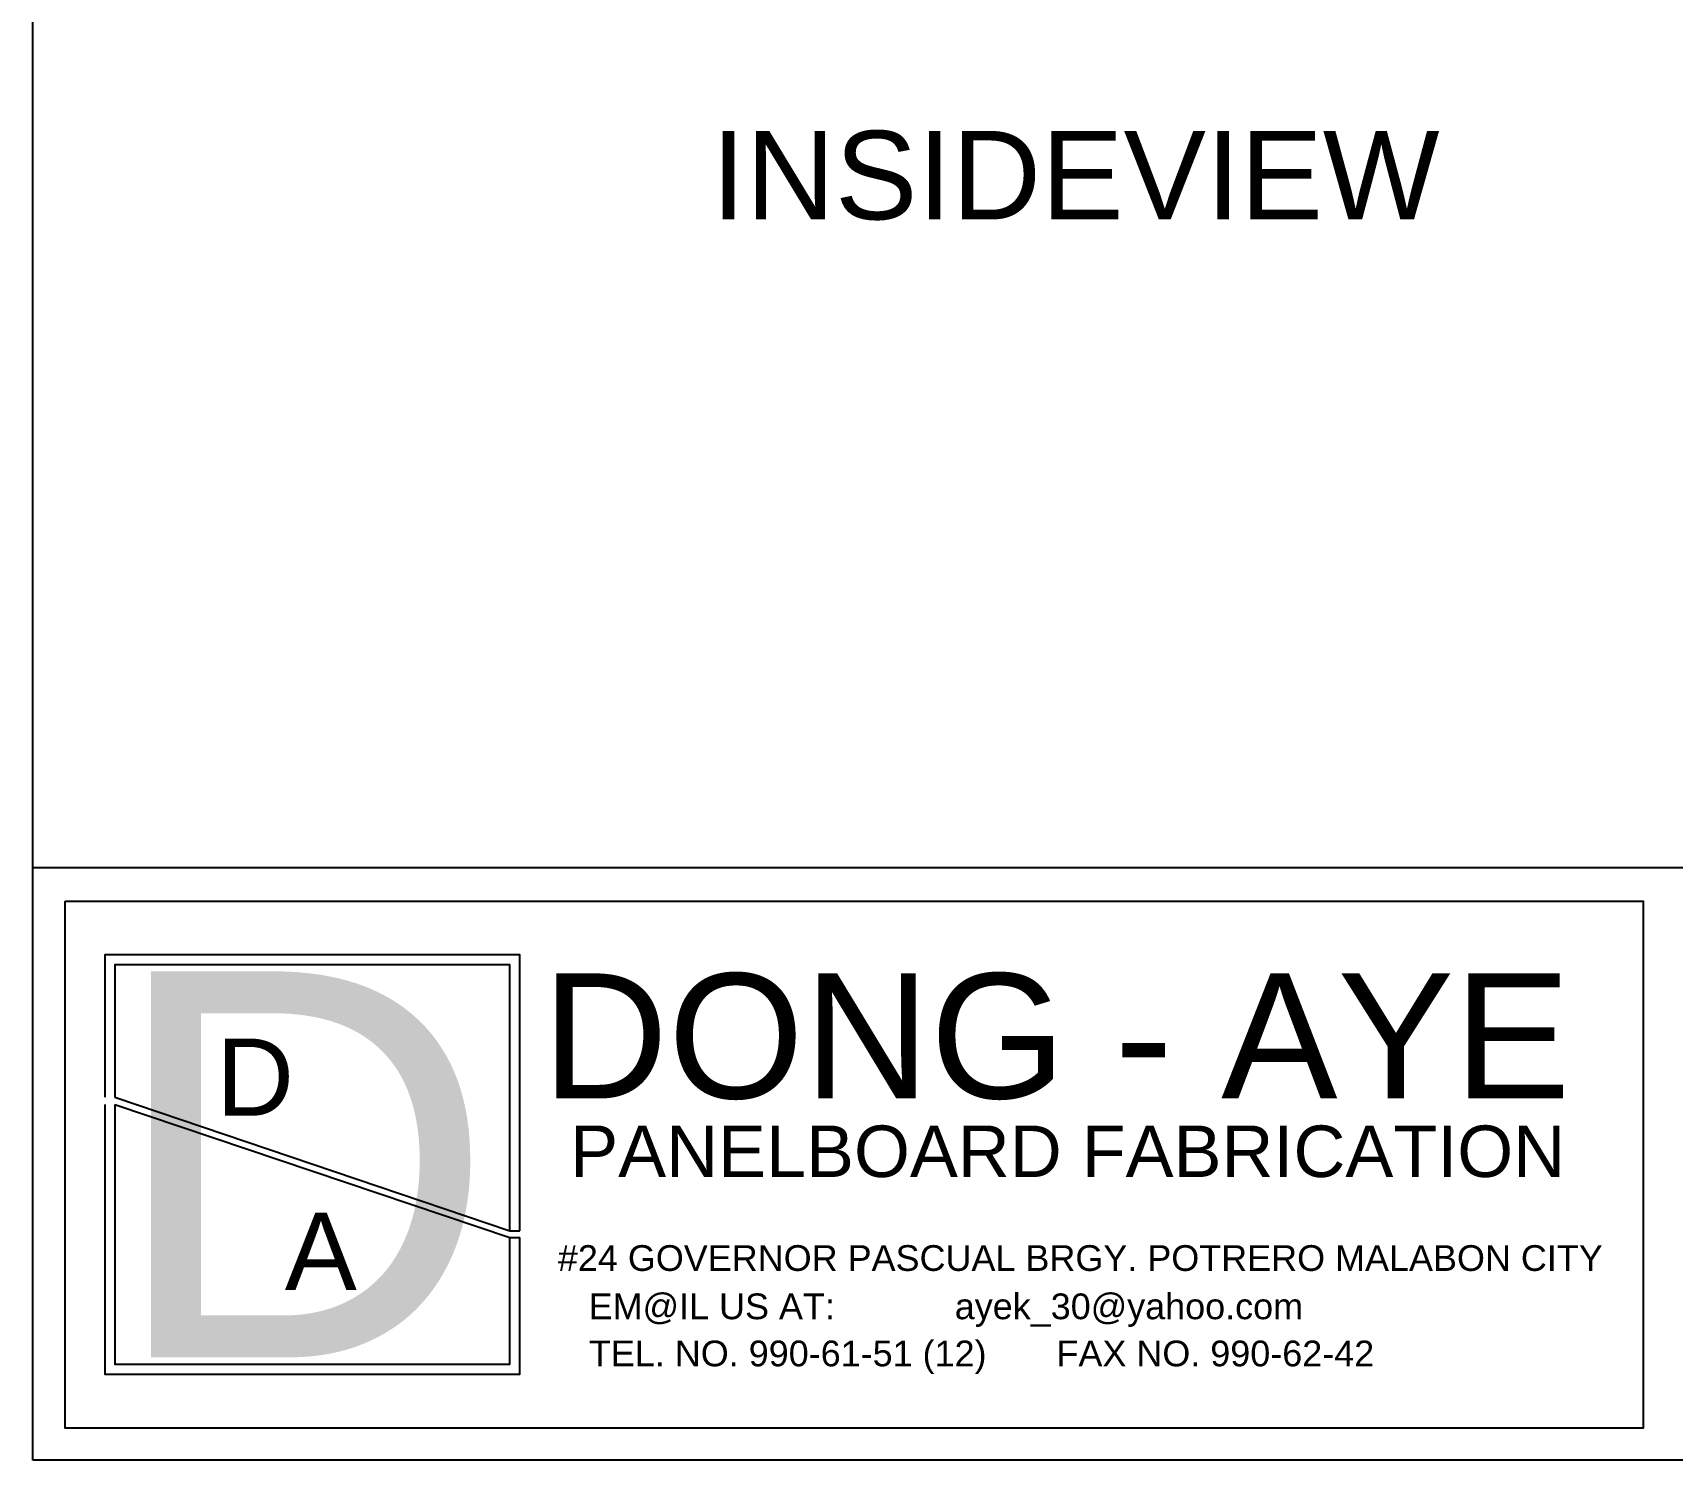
# Model space of a CAD drawing. Header units: inches. Extents: x 18739 to 22272, y 3658 to 7913.
# Drawn here: x 21727.4 to 21796.1, y 5481.3 to 5541.1 of the extents above; entities that cross this region are included whole.
import ezdxf

# ---------------------------------------------------------------- set-up
doc = ezdxf.new("R2010")
doc.units = ezdxf.units.IN
doc.header["$MEASUREMENT"] = 0
doc.styles.get("Standard").update_dxf_attribs({"font": 'arial.ttf'})

msp = doc.modelspace()

# ---------------------------------------------------------------- linework, layer by layer
for p, q in [((21727.43864, 5506.13616, 0.00935), (21975.28624, 5506.13616, 0.00935)), ((21730.87866, 5496.52421, 74.9658), (21747.4099, 5490.92746, 74.9658)), ((21730.87866, 5496.21449, 74.9658), (21747.4099, 5490.64534, 74.9658)), ((21747.4099, 5490.92746, 74.9658), (21747.83141, 5490.92746, 74.9658)), ((21747.4099, 5490.64534, 74.9658), (21747.83141, 5490.64534, 74.9658))]:
    msp.add_line(p, q)
at = {"elevation": 0.01028}
for points in [[(21727.43864, 5481.3132), (21727.43864, 5689.11829), (21994.65049, 5689.11829), (21994.65049, 5481.3132)], [(21728.79296, 5504.73041), (21794.87983, 5504.73041), (21794.87983, 5482.65988), (21728.79296, 5482.65988)]]:
    msp.add_lwpolyline(points, close=True, dxfattribs=at)
at = {"elevation": 74.9658}
for points in [[(21747.83141, 5490.92746), (21747.83141, 5502.47984), (21730.45715, 5502.47984), (21730.45715, 5496.52421)], [(21747.4099, 5490.92746), (21747.4099, 5502.05833), (21730.87866, 5502.05833), (21730.87866, 5496.52421)], [(21730.45715, 5496.21449), (21730.45715, 5484.91195), (21747.83141, 5484.91195), (21747.83141, 5490.64534)], [(21730.87866, 5496.21449), (21730.87866, 5485.33346), (21747.4099, 5485.33346), (21747.4099, 5490.64534)]]:
    msp.add_lwpolyline(points, dxfattribs=at)

# ---------------------------------------------------------------- texts
for s, height, p in [('D', 16.16794, (21730.53021, 5485.6229, 74.9658)), ('D', 3.23359, (21735.1166, 5495.7435, 74.9658)), ('PANELBOARD FABRICATION', 2.1557259, (21749.94407, 5493.17609, 536.41711)), ('A', 3.23359, (21737.99372, 5488.44655, -124.49271)), ('#24 GOVERNOR PASCUAL BRGY. POTRERO MALABON CITY ', 1.077863, (21749.42801, 5489.24289, 155.41223)), ('EM@IL US AT:            ayek_30@yahoo.com', 1.077863, (21750.71582, 5487.21979, -4.44667)), ('TEL. NO. 990-61-51 (12)       FAX NO. 990-62-42', 1.077863, (21750.7266, 5485.24619, 79.67472))]:
    msp.add_text(s, height=height).set_placement(p)
at = {"color": 1}
msp.add_text('DONG - AYE', height=5.235956, dxfattribs=at).set_placement((21748.76124, 5496.46762, 67.43859))
at = {"insert": (21755.85415, 5536.99596), "char_height": 3.70656, "attachment_point": 1}
msp.add_mtext_dynamic_manual_height_columns('INSIDEVIEW', width=8.8205467, gutter_width=1, heights=[0.83509], dxfattribs=at)

doc.saveas('drawing.dxf')
